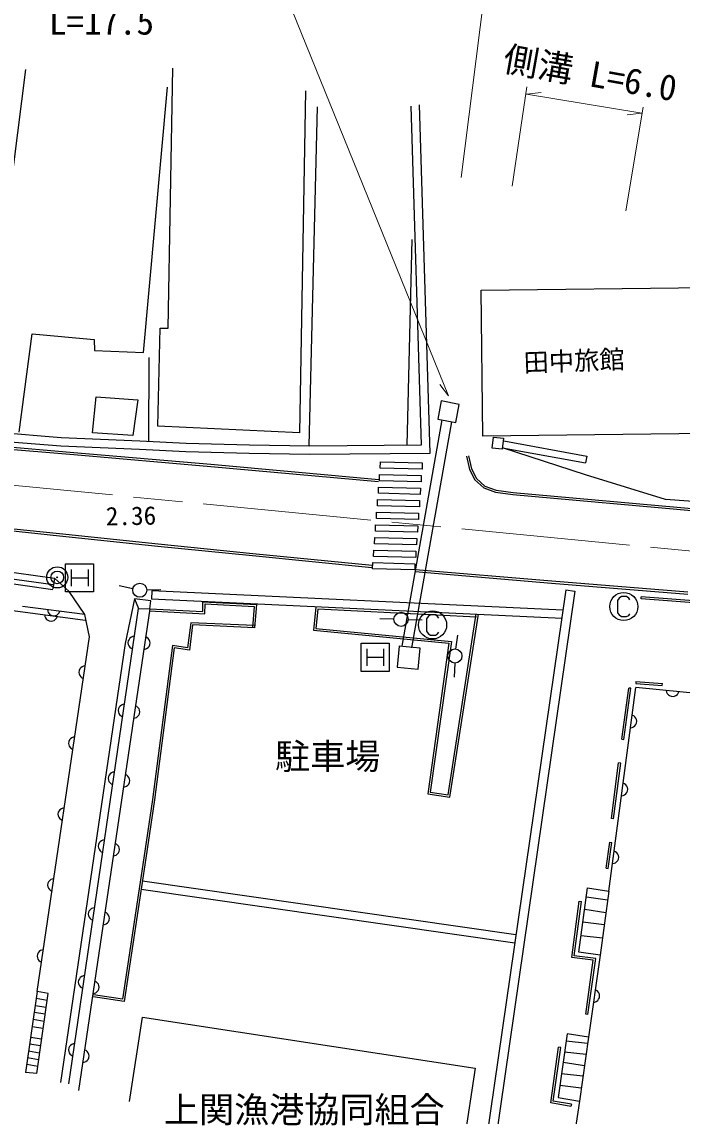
# Model space of a CAD drawing. Units: millimetres, scale not verified. Extents: x 40000 to 680000, y 20000 to 380000.
# Drawn here: x 94742 to 141780, y 262941 to 340837 of the extents above; entities that cross this region are included whole.
import ezdxf
from ezdxf.enums import TextEntityAlignment as Align

# ---------------------------------------------------------------- set-up
doc = ezdxf.new("R2010")
doc.units = ezdxf.units.MM
doc.header["$LTSCALE"] = 1000
doc.linetypes.add('CHAIN', pattern=[18.5, 12, -1.5, 3.5, -1.5])
for name, color, linetype, lineweight in [('M-BGD', 7, 'Continuous', 25), ('M-BGD-EXST', 7, 'Continuous', 25), ('M-BMK', 2, 'CHAIN', 13), ('M-BMK-SRVR', 3, 'Continuous', 25), ('M-STR-HTXT', 7, 'Continuous', 13)]:
    doc.layers.add(name, color=color, linetype=linetype, lineweight=lineweight)
doc.styles.add('ＭＳ ゴシック', font='')
doc.styles.get('ＭＳ ゴシック').set_extended_font_data('MS Gothic')

msp = doc.modelspace()

# ---------------------------------------------------------------- linework, layer by layer
at = {"layer": 'M-BGD'}
for p, q in [((95009, 337449), (91755, 311968)), ((105158, 319035), (105486, 337545)), ((103412, 317301), (105112, 336190)), ((114954, 335921), (114514, 311574)), ((115781, 334796), (115189, 310653)), ((123219, 310723), (122467, 334840)), ((123838, 310128), (123065, 334926)), ((122190, 310714), (122548, 325346)), ((127461, 321748), (144185, 321939)), ((127580, 311352), (127461, 321748)), ((94557, 311633), (95475, 318619)), ((95475, 318619), (99899, 318221)), ((104425, 312065), (104593, 319045)), ((104593, 319045), (105158, 319035)), ((99899, 318221), (99917, 317445)), ((99917, 317445), (103412, 317301)), ((103794, 316935), (103758, 310981)), ((99771, 311580), (100040, 314141)), ((100040, 314141), (103012, 313935)), ((103012, 313935), (102644, 311396)), ((124621, 313854), (124369, 312562)), ((125900, 313605), (124621, 313854)), ((125648, 312312), (125900, 313605)), ((121841, 296395), (124676, 312498)), ((122530, 296274), (125365, 312377)), ((124369, 312562), (125648, 312312)), ((89793, 311889), (97553, 311246)), ((114514, 311574), (104425, 312065)), ((89739, 311291), (97515, 310647)), ((98451, 310162), (90760, 310814)), ((97553, 311246), (103143, 311009)), ((102644, 311396), (99771, 311580)), ((103143, 311009), (106452, 310856)), ((106452, 310856), (110956, 310728)), ((144304, 311543), (127580, 311352)), ((128255, 310487), (128339, 311275)), ((128339, 311275), (129043, 311200)), ((129043, 311200), (128958, 310412)), ((129071, 311012), (134996, 309928)), ((98438, 310013), (90747, 310664)), ((97515, 310647), (103116, 310410)), ((108207, 309322), (98451, 310162)), ((103116, 310410), (106429, 310256)), ((106429, 310256), (110942, 310128)), ((110942, 310128), (115259, 310054)), ((110956, 310728), (115261, 310654)), ((115259, 310054), (123838, 310128)), ((115261, 310654), (123219, 310723)), ((128958, 310412), (128255, 310487)), ((134885, 308594), (128981, 310520)), ((128981, 310520), (134906, 309436)), ((108194, 309173), (98438, 310013)), ((120173, 308247), (108207, 309322)), ((120279, 309071), (120290, 309520)), ((120290, 309520), (123265, 309448)), ((123265, 309448), (123254, 308999)), ((126416, 309917), (126623, 308962)), ((126562, 309949), (126765, 309015)), ((134996, 309928), (134906, 309436)), ((120160, 308098), (108194, 309173)), ((120210, 308173), (120221, 308622)), ((120221, 308622), (123200, 308551)), ((123254, 308999), (120279, 309071)), ((123200, 308551), (123189, 308101)), ((126623, 308962), (127021, 308247)), ((126765, 309015), (127140, 308340)), ((140597, 306836), (134885, 308594)), ((120142, 307276), (120152, 307725)), ((120152, 307725), (123135, 307653)), ((123189, 308101), (120210, 308173)), ((127021, 308247), (127656, 307658)), ((127140, 308340), (127735, 307789)), ((127735, 307789), (128521, 307509)), ((123125, 307204), (120142, 307276)), ((123135, 307653), (123125, 307204)), ((127656, 307658), (128485, 307362)), ((128485, 307362), (129726, 307187)), ((128521, 307509), (129743, 307336)), ((129726, 307187), (143002, 306002)), ((129743, 307336), (143015, 306152)), ((120073, 306378), (120084, 306828)), ((123060, 306306), (120073, 306378)), ((120084, 306828), (123071, 306755)), ((123071, 306755), (123060, 306306)), ((143993, 306589), (140597, 306836)), ((120004, 305481), (120015, 305930)), ((122995, 305408), (120004, 305481)), ((120015, 305930), (123006, 305858)), ((123006, 305858), (122995, 305408)), ((70132, 305035), (97075, 301241)), ((97412, 304235), (89604, 305048)), ((97428, 304385), (89619, 305197)), ((119935, 304584), (119946, 305033)), ((122931, 304511), (119935, 304584)), ((119946, 305033), (122942, 304960)), ((122942, 304960), (122931, 304511)), ((70024, 304259), (96945, 300439)), ((96968, 300756), (70065, 304556)), ((104432, 303502), (97412, 304235)), ((104448, 303651), (97428, 304385)), ((119867, 303686), (119878, 304136)), ((119878, 304136), (122877, 304062)), ((122877, 304062), (122866, 303613)), ((111178, 302819), (104432, 303502)), ((111193, 302968), (104448, 303651)), ((119798, 302789), (119809, 303238)), ((119809, 303238), (122813, 303165)), ((122866, 303613), (119867, 303686)), ((122813, 303165), (122802, 302715)), ((119684, 301981), (111178, 302819)), ((119699, 302130), (111193, 302968)), ((119729, 301892), (119740, 302341)), ((119740, 302341), (122748, 302267)), ((122802, 302715), (119798, 302789)), ((122748, 302267), (122737, 301818)), ((122737, 301818), (119729, 301892)), ((122773, 301699), (132484, 300888)), ((122785, 301849), (132496, 301037)), ((97074, 301234), (96951, 300475)), ((98113, 300278), (97074, 301234)), ((102651, 300477), (101672, 300681)), ((132484, 300888), (142175, 300109)), ((132496, 301037), (142187, 300258)), ((99224, 298644), (98113, 300278)), ((103640, 300397), (104639, 300441)), ((104008, 300338), (103980, 299739)), ((133271, 298962), (104008, 300338)), ((133491, 300405), (127477, 258802)), ((134135, 300312), (128121, 258709)), ((133491, 300405), (134135, 300312)), ((138855, 299769), (138867, 299918)), ((164801, 297867), (138867, 299918)), ((99254, 298229), (89485, 299526)), ((99224, 298644), (94784, 299225)), ((102758, 299766), (102094, 296595)), ((103921, 299628), (102758, 299766)), ((102758, 299766), (103040, 299068)), ((103851, 299061), (103921, 299628)), ((133242, 298362), (103980, 299739)), ((107630, 298865), (107642, 299556)), ((107642, 299556), (111450, 299352)), ((107777, 298708), (107789, 299398)), ((107789, 299398), (111288, 299211)), ((111288, 299211), (111165, 297718)), ((111450, 299352), (111314, 297705)), ((115681, 299179), (115509, 297523)), ((164789, 297717), (138855, 299769)), ((96366, 298612), (96387, 298501)), ((96387, 298501), (96429, 298404)), ((96429, 298404), (96506, 298303)), ((96558, 298993), (96580, 298881)), ((96580, 298881), (96621, 298785)), ((96621, 298785), (96699, 298684)), ((96699, 298684), (96781, 298619)), ((96781, 298619), (96884, 298569)), ((96884, 298569), (97026, 298550)), ((97026, 298550), (97138, 298572)), ((97138, 298572), (97234, 298614)), ((97142, 298309), (97208, 298392)), ((97208, 298392), (97258, 298494)), ((97234, 298614), (97335, 298692)), ((97335, 298692), (97401, 298774)), ((97401, 298774), (97450, 298876)), ((98087, 265249), (103040, 299068)), ((103851, 299061), (98783, 264760)), ((99560, 297069), (99224, 298644)), ((103040, 299068), (103851, 299061)), ((103843, 298911), (107777, 298708)), ((103851, 299061), (107630, 298865)), ((115816, 299023), (115674, 297658)), ((127140, 298464), (115816, 299023)), ((125114, 285822), (127114, 298689)), ((125239, 285653), (127262, 298666)), ((96506, 298303), (96588, 298238)), ((96588, 298238), (96691, 298188)), ((96691, 298188), (96833, 298169)), ((96833, 298169), (96945, 298190)), ((96945, 298190), (97041, 298232)), ((97041, 298232), (97142, 298309)), ((106775, 298062), (106549, 296288)), ((106906, 297906), (106679, 296118)), ((111321, 297855), (106775, 298062)), ((111314, 297705), (106906, 297906)), ((115674, 297658), (125339, 296739)), ((121252, 298317), (120252, 298338)), ((122251, 298296), (123251, 298276)), ((95838, 271814), (99560, 297069)), ((102374, 296880), (102323, 296778)), ((102440, 296961), (102374, 296880)), ((102542, 297037), (102440, 296961)), ((102639, 297077), (102542, 297037)), ((102751, 297097), (102639, 297077)), ((103656, 297005), (103555, 297056)), ((103737, 296938), (103656, 297005)), ((103813, 296836), (103737, 296938)), ((103854, 296739), (103813, 296836)), ((115509, 297523), (125169, 296604)), ((125663, 296192), (125795, 297184)), ((102094, 296595), (97482, 265332)), ((102323, 296778), (102302, 296636)), ((102302, 296636), (102322, 296524)), ((102322, 296524), (102362, 296427)), ((102362, 296427), (102438, 296325)), ((102438, 296325), (102519, 296258)), ((102519, 296258), (102621, 296207)), ((103423, 296166), (103535, 296186)), ((103535, 296186), (103632, 296226)), ((103632, 296226), (103734, 296302)), ((103734, 296302), (103801, 296383)), ((103801, 296383), (103852, 296485)), ((103852, 296485), (103873, 296627)), ((103873, 296627), (103854, 296739)), ((105467, 296442), (104050, 285471)), ((105596, 296272), (104199, 285451)), ((106549, 296288), (105467, 296442)), ((106679, 296118), (105596, 296272)), ((121632, 296388), (121490, 294895)), ((123126, 296246), (121632, 296388)), ((122984, 294753), (123126, 296246)), ((125169, 296604), (123655, 285877)), ((125339, 296739), (123824, 286004)), ((98825, 294670), (98804, 294527)), ((98804, 294527), (98823, 294415)), ((98876, 294771), (98825, 294670)), ((98942, 294853), (98876, 294771)), ((99045, 294929), (98942, 294853)), ((99142, 294969), (99045, 294929)), ((99254, 294989), (99142, 294969)), ((121490, 294895), (122984, 294753)), ((125577, 295197), (125538, 294198)), ((98823, 294415), (98864, 294318)), ((98864, 294318), (98940, 294216)), ((98940, 294216), (99021, 294150)), ((99021, 294150), (99122, 294098)), ((138486, 293886), (138474, 293736)), ((138474, 293736), (140360, 293588)), ((138486, 293886), (140372, 293737)), ((140360, 293588), (140372, 293737)), ((136553, 278944), (138492, 293452)), ((137474, 289780), (137978, 293415)), ((137623, 289759), (138126, 293395)), ((138126, 293395), (137978, 293415)), ((164575, 290905), (138492, 293452)), ((140653, 293241), (140678, 293130)), ((140678, 293130), (140723, 293035)), ((140723, 293035), (140804, 292937)), ((140804, 292937), (140888, 292874)), ((141341, 292884), (141440, 292965)), ((141440, 292965), (141502, 293049)), ((141502, 293049), (141549, 293153)), ((101733, 292130), (101666, 292049)), ((101835, 292206), (101733, 292130)), ((101932, 292246), (101835, 292206)), ((102044, 292266), (101932, 292246)), ((102932, 292105), (102831, 292156)), ((140888, 292874), (140992, 292828)), ((140992, 292828), (141136, 292814)), ((141136, 292814), (141247, 292839)), ((141247, 292839), (141341, 292884)), ((101615, 291947), (101594, 291804)), ((101594, 291804), (101614, 291692)), ((101614, 291692), (101654, 291595)), ((101666, 292049), (101615, 291947)), ((101654, 291595), (101730, 291493)), ((101730, 291493), (101812, 291427)), ((101812, 291427), (101913, 291376)), ((102908, 291326), (103010, 291402)), ((103013, 292038), (102932, 292105)), ((103010, 291402), (103077, 291483)), ((103089, 291936), (103013, 292038)), ((103077, 291483), (103128, 291584)), ((103130, 291839), (103089, 291936)), ((103128, 291584), (103149, 291727)), ((103149, 291727), (103130, 291839)), ((138331, 291430), (138229, 291480)), ((138413, 291364), (138331, 291430)), ((138491, 291263), (138413, 291364)), ((102699, 291266), (102811, 291285)), ((102811, 291285), (102908, 291326)), ((138110, 290588), (138221, 290609)), ((138221, 290609), (138318, 290651)), ((138318, 290651), (138419, 290728)), ((138419, 290728), (138484, 290810)), ((138484, 290810), (138534, 290912)), ((138532, 291167), (138491, 291263)), ((138553, 291055), (138532, 291167)), ((138534, 290912), (138553, 291055)), ((98198, 289802), (98132, 289720)), ((98300, 289877), (98198, 289802)), ((98397, 289918), (98300, 289877)), ((98509, 289938), (98397, 289918)), ((137474, 289780), (137623, 289759)), ((98080, 289619), (98059, 289476)), ((98059, 289476), (98079, 289364)), ((98079, 289364), (98119, 289267)), ((98132, 289720), (98080, 289619)), ((98119, 289267), (98195, 289165)), ((98195, 289165), (98276, 289099)), ((98276, 289099), (98378, 289047)), ((136742, 284132), (137255, 288084)), ((136890, 284113), (137403, 288065)), ((137403, 288065), (137255, 288084)), ((100907, 287116), (100886, 286973)), ((100886, 286973), (100906, 286861)), ((100906, 286861), (100947, 286764)), ((100959, 287217), (100907, 287116)), ((100947, 286764), (101023, 286662)), ((101025, 287299), (100959, 287217)), ((101023, 286662), (101104, 286596)), ((101127, 287375), (101025, 287299)), ((101224, 287415), (101127, 287375)), ((101336, 287435), (101224, 287415)), ((102208, 287204), (102107, 287256)), ((102289, 287138), (102208, 287204)), ((102365, 287036), (102289, 287138)), ((102353, 286583), (102404, 286684)), ((102405, 286939), (102365, 287036)), ((102404, 286684), (102425, 286827)), ((102425, 286827), (102405, 286939)), ((101104, 286596), (101206, 286544)), ((101975, 286365), (102087, 286385)), ((102087, 286385), (102184, 286426)), ((102184, 286426), (102286, 286501)), ((102286, 286501), (102353, 286583)), ((123824, 286004), (125114, 285822)), ((137685, 286594), (137583, 286644)), ((137671, 285815), (137773, 285892)), ((137767, 286528), (137685, 286594)), ((137844, 286427), (137767, 286528)), ((137773, 285892), (137838, 285974)), ((137838, 285974), (137888, 286076)), ((137886, 286331), (137844, 286427)), ((137907, 286219), (137886, 286331)), ((137888, 286076), (137907, 286219)), ((104050, 285471), (103429, 281337)), ((104199, 285451), (103578, 281314)), ((123655, 285877), (125239, 285653)), ((137463, 285752), (137575, 285773)), ((137575, 285773), (137671, 285815)), ((97336, 284568), (97315, 284425)), ((97315, 284425), (97335, 284313)), ((97387, 284669), (97336, 284568)), ((97454, 284751), (97387, 284669)), ((97556, 284826), (97454, 284751)), ((97653, 284867), (97556, 284826)), ((97765, 284887), (97653, 284867)), ((97335, 284313), (97375, 284216)), ((97375, 284216), (97451, 284114)), ((97451, 284114), (97532, 284048)), ((97532, 284048), (97634, 283996)), ((136890, 284113), (136742, 284132)), ((100200, 282284), (100179, 282142)), ((100179, 282142), (100199, 282030)), ((100199, 282030), (100239, 281933)), ((100251, 282386), (100200, 282284)), ((100317, 282467), (100251, 282386)), ((100420, 282543), (100317, 282467)), ((100516, 282584), (100420, 282543)), ((100628, 282604), (100516, 282584)), ((101484, 282304), (101383, 282356)), ((101565, 282238), (101484, 282304)), ((101641, 282135), (101565, 282238)), ((101681, 282039), (101641, 282135)), ((101701, 281926), (101681, 282039)), ((136372, 280587), (136631, 282440)), ((136521, 280567), (136780, 282420)), ((136631, 282440), (136780, 282420)), ((100239, 281933), (100315, 281831)), ((100315, 281831), (100396, 281764)), ((100396, 281764), (100498, 281713)), ((101251, 281465), (101363, 281485)), ((101363, 281485), (101460, 281525)), ((101460, 281525), (101562, 281601)), ((101562, 281601), (101629, 281682)), ((101629, 281682), (101680, 281784)), ((101680, 281784), (101701, 281926)), ((103429, 281337), (101910, 271272)), ((103578, 281314), (102036, 271102)), ((137038, 281758), (136936, 281808)), ((137121, 281692), (137038, 281758)), ((137198, 281591), (137121, 281692)), ((137192, 281138), (137242, 281240)), ((137239, 281495), (137198, 281591)), ((137261, 281383), (137239, 281495)), ((137242, 281240), (137261, 281383)), ((136372, 280587), (136521, 280567)), ((136817, 280916), (136929, 280937)), ((136929, 280937), (137025, 280979)), ((137025, 280979), (137126, 281056)), ((137126, 281056), (137192, 281138)), ((96709, 279699), (96643, 279618)), ((96811, 279775), (96709, 279699)), ((96908, 279816), (96811, 279775)), ((97020, 279836), (96908, 279816)), ((129937, 275850), (103328, 279658)), ((96591, 279517), (96570, 279374)), ((96570, 279374), (96590, 279262)), ((96590, 279262), (96631, 279165)), ((96643, 279618), (96591, 279517)), ((96631, 279165), (96706, 279063)), ((96706, 279063), (96788, 278997)), ((96788, 278997), (96889, 278945)), ((129852, 275256), (103238, 279064)), ((134422, 274622), (135050, 279193)), ((135050, 279193), (136553, 278944)), ((136553, 278944), (135936, 274410)), ((133918, 274224), (134453, 278236)), ((134087, 274354), (134602, 278216)), ((134453, 278236), (134602, 278216)), ((136467, 278306), (134960, 278537)), ((99492, 277453), (99471, 277311)), ((99471, 277311), (99491, 277199)), ((99543, 277555), (99492, 277453)), ((99610, 277636), (99543, 277555)), ((99712, 277712), (99610, 277636)), ((99809, 277752), (99712, 277712)), ((99921, 277772), (99809, 277752)), ((100760, 277404), (100659, 277455)), ((100841, 277337), (100760, 277404)), ((100917, 277235), (100841, 277337)), ((136345, 277413), (134838, 277646)), ((99491, 277199), (99532, 277102)), ((99532, 277102), (99608, 277000)), ((99608, 277000), (99689, 276933)), ((99689, 276933), (99790, 276882)), ((100527, 276565), (100639, 276585)), ((100639, 276585), (100736, 276625)), ((100736, 276625), (100838, 276701)), ((100838, 276701), (100905, 276782)), ((100905, 276782), (100956, 276884)), ((100957, 277138), (100917, 277235)), ((100956, 276884), (100977, 277026)), ((100977, 277026), (100957, 277138)), ((136229, 276561), (134715, 276755)), ((136097, 275597), (134582, 275785)), ((95847, 274466), (95826, 274323)), ((95826, 274323), (95846, 274211)), ((95846, 274211), (95886, 274114)), ((95898, 274567), (95847, 274466)), ((95965, 274648), (95898, 274567)), ((96067, 274724), (95965, 274648)), ((96164, 274765), (96067, 274724)), ((96276, 274785), (96164, 274765)), ((135452, 274035), (133918, 274224)), ((135622, 274165), (134087, 274354)), ((135936, 274410), (134422, 274622)), ((135936, 274410), (135106, 268563)), ((95886, 274114), (95962, 274012)), ((95962, 274012), (96043, 273946)), ((96043, 273946), (96145, 273894)), ((134915, 270200), (135452, 274035)), ((135063, 270179), (135622, 274165)), ((98836, 272724), (98784, 272622)), ((98902, 272805), (98836, 272724)), ((99004, 272881), (98902, 272805)), ((99101, 272921), (99004, 272881)), ((99213, 272941), (99101, 272921)), ((98784, 272622), (98764, 272479)), ((98764, 272479), (98784, 272367)), ((98784, 272367), (98824, 272270)), ((98824, 272270), (98900, 272168)), ((98900, 272168), (98981, 272102)), ((98981, 272102), (99083, 272051)), ((100036, 272504), (99935, 272555)), ((100117, 272437), (100036, 272504)), ((100114, 271801), (100181, 271882)), ((100193, 272335), (100117, 272437)), ((100181, 271882), (100232, 271984)), ((100233, 272238), (100193, 272335)), ((100232, 271984), (100253, 272126)), ((100253, 272126), (100233, 272238)), ((135686, 271881), (135584, 271932)), ((135767, 271815), (135686, 271881)), ((95838, 271814), (95004, 266051)), ((96546, 271180), (95764, 271304)), ((95796, 265970), (96617, 271675)), ((96617, 271675), (95838, 271814)), ((99803, 271665), (99915, 271685)), ((102036, 271102), (99815, 271431)), ((101910, 271272), (99837, 271579)), ((99915, 271685), (100012, 271725)), ((100012, 271725), (100114, 271801)), ((135570, 271061), (135666, 271102)), ((135666, 271102), (135768, 271179)), ((135844, 271713), (135767, 271815)), ((135768, 271179), (135834, 271260)), ((135834, 271260), (135885, 271362)), ((135885, 271616), (135844, 271713)), ((135905, 271504), (135885, 271616)), ((135885, 271362), (135905, 271504)), ((96406, 270203), (95623, 270327)), ((96473, 270671), (95691, 270795)), ((135458, 271041), (135570, 271061)), ((96331, 269686), (95548, 269811)), ((102413, 263974), (103334, 269989)), ((103334, 269989), (127037, 266361)), ((135063, 270179), (134915, 270200)), ((96257, 269171), (95474, 269295)), ((133583, 268791), (132939, 264254)), ((135106, 268563), (133583, 268791)), ((96080, 267940), (95295, 268064)), ((96148, 268413), (95364, 268537)), ((98195, 267974), (98128, 267892)), ((98297, 268050), (98195, 267974)), ((98394, 268090), (98297, 268050)), ((98506, 268110), (98394, 268090)), ((135042, 268105), (133510, 268280)), ((135106, 268563), (134470, 264008)), ((96007, 267433), (95222, 267557)), ((98077, 267791), (98056, 267648)), ((98056, 267648), (98076, 267536)), ((98076, 267536), (98116, 267439)), ((98128, 267892), (98077, 267791)), ((98116, 267439), (98192, 267337)), ((98192, 267337), (98274, 267271)), ((98274, 267271), (98375, 267219)), ((99312, 267604), (99211, 267655)), ((99393, 267537), (99312, 267604)), ((99469, 267435), (99393, 267537)), ((99509, 267338), (99469, 267435)), ((99508, 267083), (99529, 267226)), ((99529, 267226), (99509, 267338)), ((132433, 263890), (132980, 267851)), ((132601, 264012), (133128, 267831)), ((133128, 267831), (132980, 267851)), ((133403, 267527), (134938, 267357)), ((95870, 266482), (95084, 266607)), ((95938, 266955), (95153, 267080)), ((99079, 266765), (99191, 266785)), ((99191, 266785), (99288, 266825)), ((99288, 266825), (99390, 266901)), ((99390, 266901), (99457, 266982)), ((99457, 266982), (99508, 267083)), ((134819, 266510), (133294, 266753)), ((95796, 265970), (95004, 266051)), ((127037, 266361), (126116, 260346)), ((134716, 265773), (133181, 265960)), ((134598, 264927), (133062, 265123)), ((132939, 264254), (134470, 264008)), ((133861, 263633), (132433, 263890)), ((133888, 263781), (132601, 264012)), ((134470, 264008), (133628, 258603)), ((133888, 263781), (133861, 263633))]:
    msp.add_line(p, q, dxfattribs=at)
for centre in [(103140, 300375), (121752, 298307), (125597, 295697)]:
    msp.add_circle(centre, 500, dxfattribs=at)
at = {"layer": 'M-BGD-EXST'}
for p, q in [((97855, 300263), (97855, 302263)), ((97855, 302263), (99855, 302263)), ((99855, 302263), (99855, 300263)), ((98255, 301863), (98255, 300663)), ((99455, 301863), (99455, 300663)), ((98255, 301263), (99455, 301263)), ((99855, 300263), (97855, 300263)), ((137464, 299936), (137304, 299816)), ((137824, 299936), (137464, 299936)), ((137984, 299816), (137824, 299936)), ((137304, 299816), (137184, 299656)), ((137184, 299656), (137184, 298776)), ((138064, 299696), (137984, 299816)), ((123683, 298508), (123563, 298348)), ((123563, 298348), (123563, 297468)), ((123843, 298628), (123683, 298508)), ((124203, 298628), (123843, 298628)), ((124363, 298508), (124203, 298628)), ((124443, 298388), (124363, 298508)), ((137184, 298776), (137304, 298616)), ((137304, 298616), (137464, 298496)), ((137464, 298496), (137824, 298496)), ((137824, 298496), (137984, 298576)), ((137984, 298576), (138064, 298696)), ((123563, 297468), (123683, 297308)), ((123683, 297308), (123843, 297188)), ((123843, 297188), (124203, 297188)), ((124203, 297188), (124363, 297268)), ((124363, 297268), (124443, 297388)), ((118913, 294602), (118913, 296602)), ((118913, 296602), (120913, 296602)), ((119313, 296202), (119313, 295002)), ((120513, 296202), (120513, 295002)), ((120913, 296602), (120913, 294602)), ((119313, 295602), (120513, 295602)), ((120913, 294602), (118913, 294602))]:
    msp.add_line(p, q, dxfattribs=at)
for centre in [(137624, 299216), (124003, 297908)]:
    msp.add_circle(centre, 1000, dxfattribs=at)
at = {"layer": 'M-BMK'}
msp.add_line((70839, 310099), (159031, 301553), dxfattribs=at)
at = {"layer": 'M-BMK-SRVR'}
for radius in [750, 450, 30]:
    msp.add_circle((97262, 301294), radius, dxfattribs=at)
at = {"layer": 'M-STR-HTXT'}
for p, q in [((126032, 329751), (128607, 350199)), ((113589, 342674), (125143, 314207)), ((129677, 329140), (130709, 336224)), ((130701, 335700), (131733, 335813)), ((138906, 334341), (130701, 335700)), ((137770, 327397), (139000, 334754)), ((138906, 334341), (137873, 334228)), ((125143, 314207), (124508, 315028))]:
    msp.add_line(p, q, dxfattribs=at)

# ---------------------------------------------------------------- texts
at = {"layer": 'M-BGD', "style": 'ＭＳ ゴシック'}
for s, rotation, p in [('田中旅館', 2, (130519, 315528)), ('2.36', 1, (100738, 304588))]:
    msp.add_text(s, height=1320, rotation=rotation, dxfattribs=at).set_placement(p, align=Align.BOTTOM_LEFT)
for s, p in [('駐車場', (112780, 287084)), ('上関漁港協同組合', (104863, 261937))]:
    msp.add_text(s, height=1833, dxfattribs=at).set_placement(p, align=Align.BOTTOM_LEFT)
at = {"layer": 'M-STR-HTXT', "style": 'ＭＳ ゴシック'}
msp.add_text('L=17.5', height=1833, dxfattribs=at).set_placement((96676, 339381), align=Align.BOTTOM_LEFT)
msp.add_text('側溝 L=6.0', height=1833, rotation=349.9, dxfattribs=at).set_placement((128831, 336823), align=Align.BOTTOM_LEFT)

doc.saveas('drawing.dxf')
